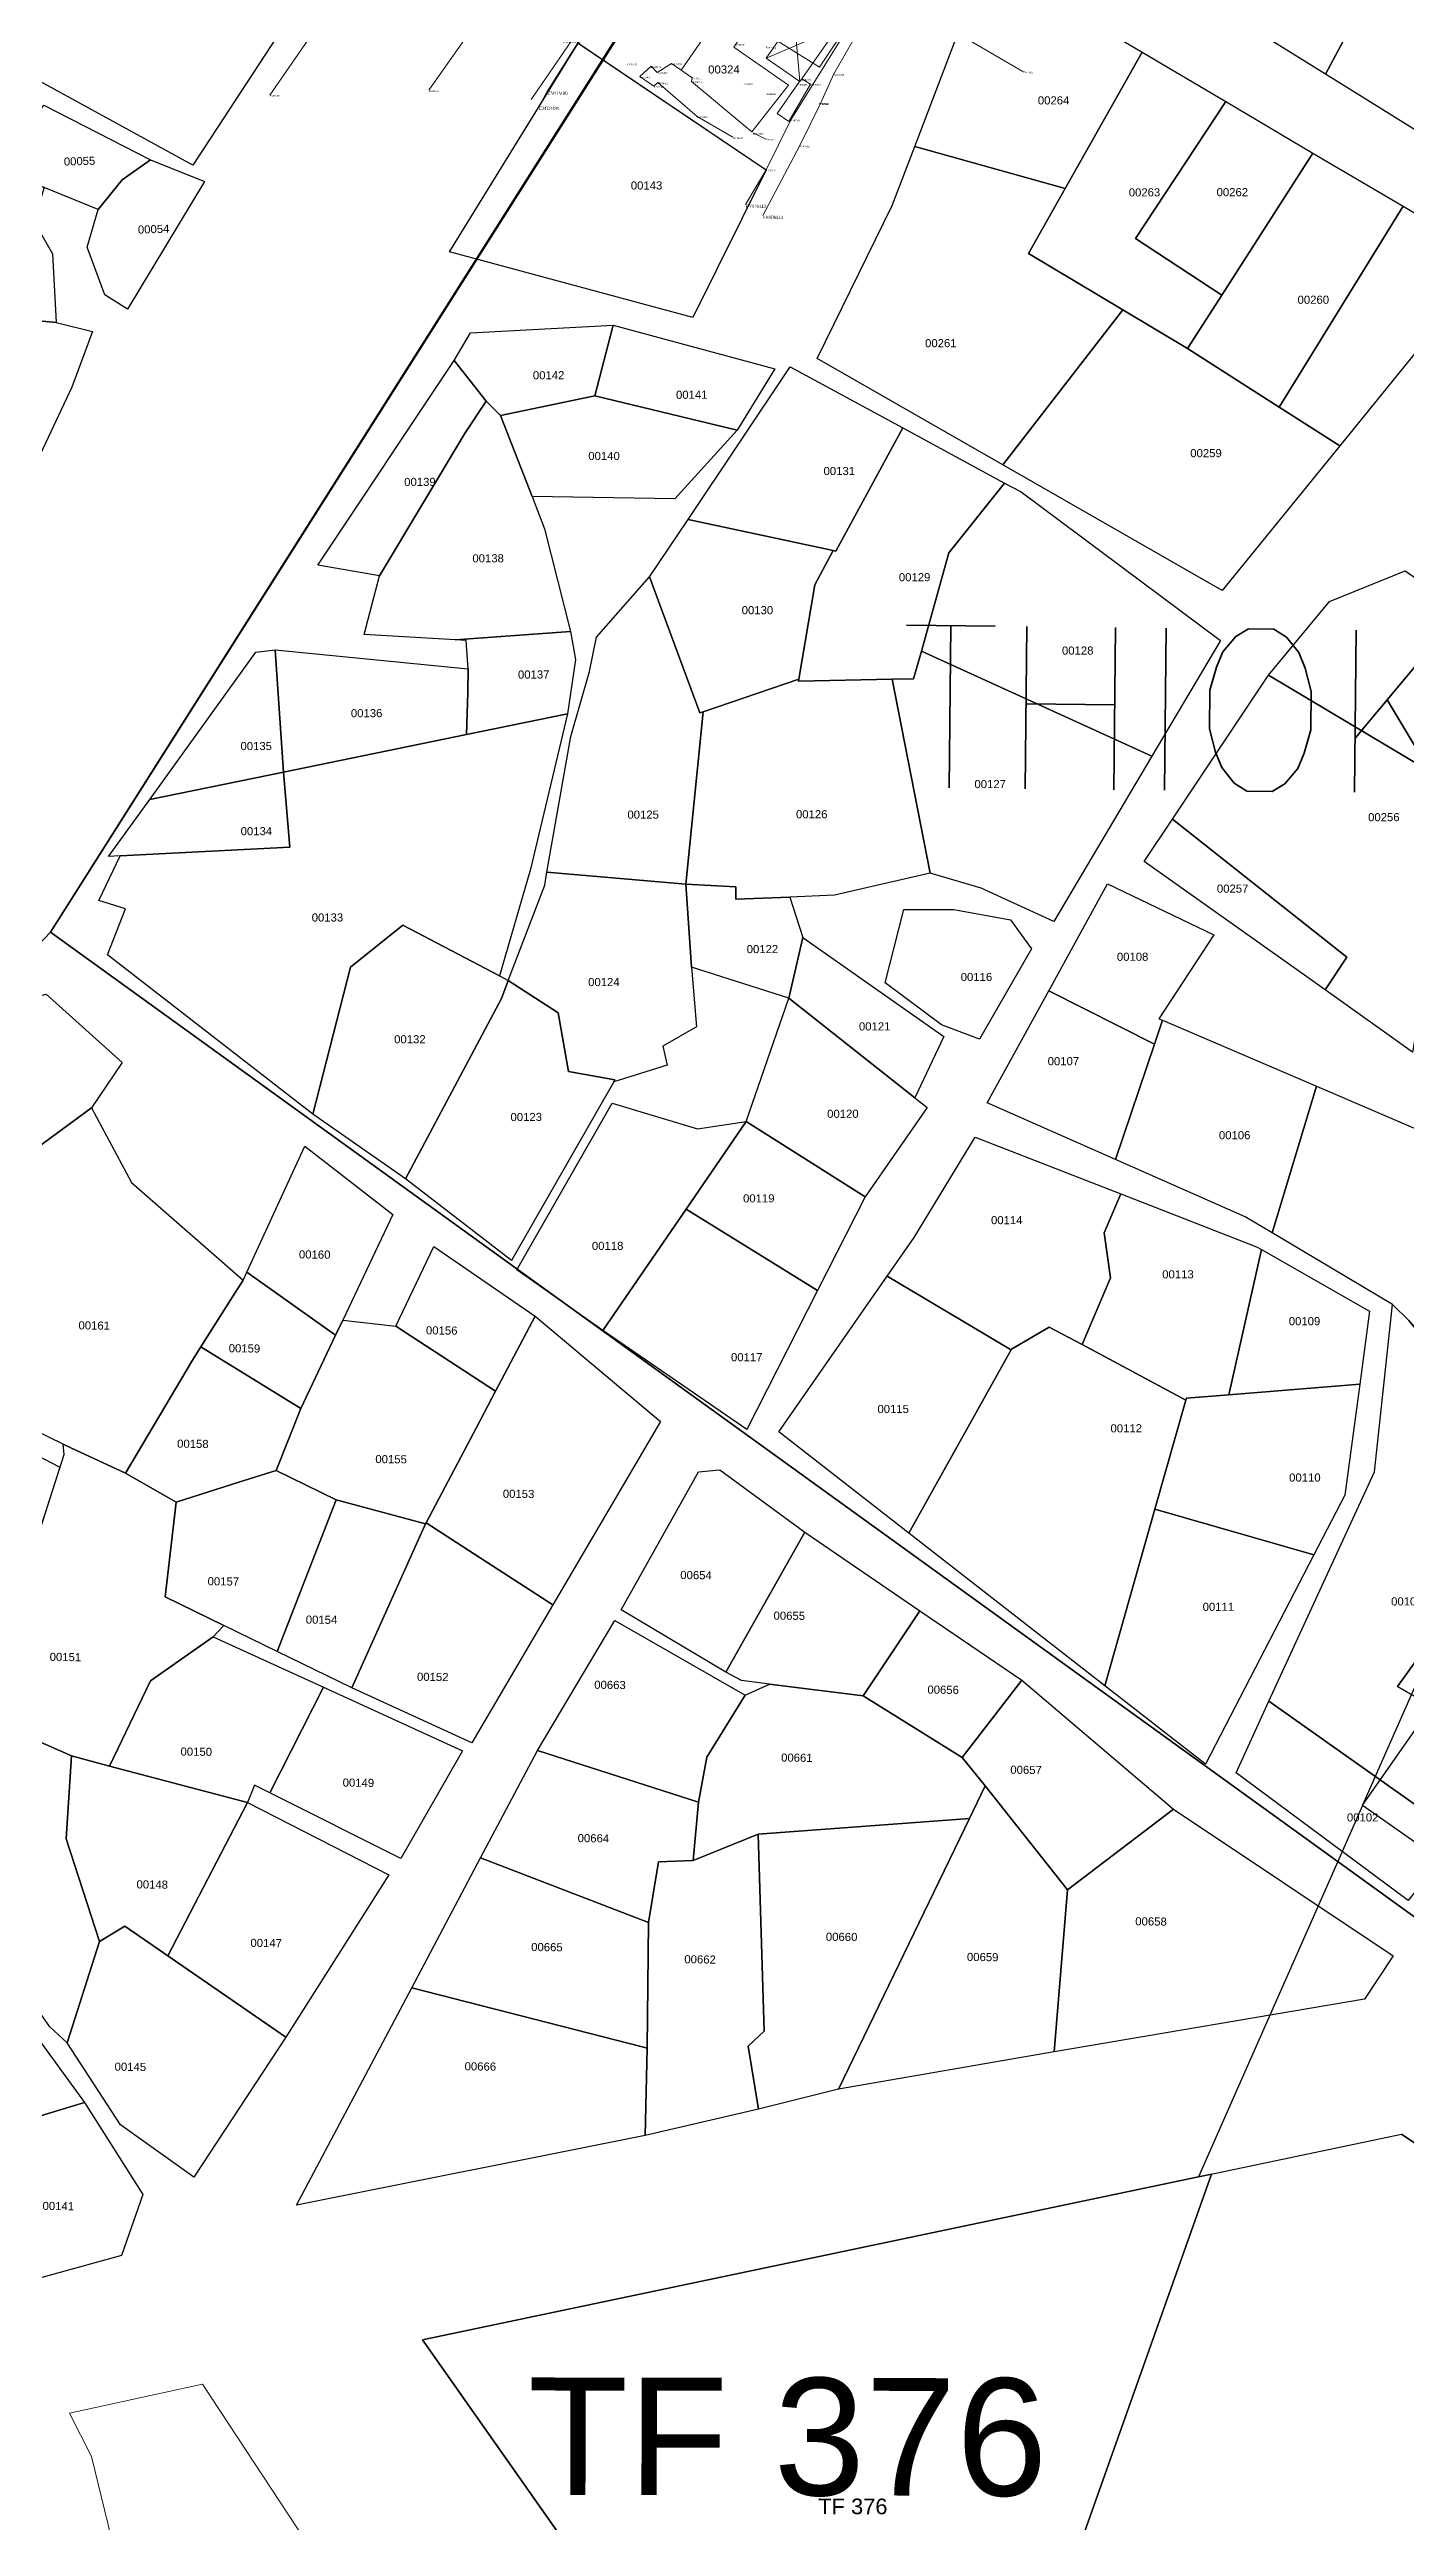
# Model space of a CAD drawing. Header units: metres. Extents: x 251686 to 255059, y 1627526 to 1631912.
# Drawn here: x 254381.8 to 254549.1, y 1628046.4 to 1628351.4 of the extents above; entities that cross this region are included whole.
import ezdxf
from ezdxf.enums import TextEntityAlignment as Align

# ---------------------------------------------------------------- set-up
doc = ezdxf.new("R2010")
doc.units = ezdxf.units.M
doc.header["$MEASUREMENT"] = 0
for name, color, linetype in [('A_revoir_niveau_0', 7, 'Continuous'), ('limites_parcelles', 7, 'Continuous'), ('limites_sections', 7, 'Continuous'), ('limites_tf', 7, 'Continuous'), ('numero_parcelle', 7, 'Continuous')]:
    doc.layers.add(name, color=color, linetype=linetype)
for name, color, linetype, lineweight in [('Limites des CA Rufisque', 5, 'Continuous', 53), ('Numero_TF', 7, 'Continuous', 0), ('Régularisation', 1, 'Continuous', 40), ('Réquisition', 240, 'Continuous', 0)]:
    doc.layers.add(name, color=color, linetype=linetype, lineweight=lineweight)
doc.styles.add('Style-Arial', font='arial.ttf')
doc.styles.add('Style-STANDARD', font='STANDARD.shx')
doc.styles.add('StyleTimes New Roman', font='times.ttf')

# ---------------------------------------------------------------- blocks, each defined once
blk = doc.blocks.new('*U124')
at = {"color": 7, "linetype": 'Continuous', "lineweight": 0}
for p, q in [((5.670322, 24.938745), (-6.025775, 32.377943)), ((6.62295, 10.74515), (1.422571, 2.933097)), ((11.047923, -0.339358), (14.723205, 6.175448)), ((11.047923, -0.339358), (14.723205, 6.175448)), ((17.040151, -3.719831), (14.723205, 6.175448)), ((17.040151, -3.719831), (14.723205, 6.175448)), ((4.35353, 5.775277), (3.133484, 2.676828)), ((4.35353, 5.775277), (3.133484, 2.676828)), ((4.35353, 5.775277), (7.396151, 4.577215)), ((8.981312, -3.215414), (4.35353, 5.775277)), ((8.981312, -3.215414), (4.35353, 5.775277)), ((4.35353, 5.775277), (7.396151, 4.577215)), ((7.09572, 3.814233), (7.396151, 4.577215)), ((7.09572, 3.814233), (7.396151, 4.577215)), ((11.124635, 2.227808), (7.09572, 3.814233)), ((11.124635, 2.227808), (7.09572, 3.814233)), ((1.422571, 2.933097), (-1.083962, -0.497985)), ((3.392011, 1.092035), (-1.083962, -0.497985)), ((3.392011, 1.092035), (-1.083962, -0.497985)), ((1.165553, -1.720498), (1.422571, 2.933097)), ((1.165553, -1.720498), (1.422571, 2.933097)), ((3.392011, 1.092035), (1.165553, -1.720498)), ((3.392011, 1.092035), (1.165553, -1.720498)), ((1.422571, 2.933097), (2.560274, 2.304105)), ((1.422571, 2.933097), (2.560274, 2.304105)), ((1.422571, 2.933097), (2.560274, 2.304105)), ((1.422571, 2.933097), (2.560274, 2.304105)), ((2.51119, -2.451793), (4.343089, 2.200534)), ((2.51119, -2.451793), (4.343089, 2.200534)), ((2.560274, 2.304105), (3.392011, 1.092035)), ((2.560274, 2.304105), (3.392011, 1.092035)), ((4.343089, 2.200534), (3.133484, 2.676828)), ((4.343089, 2.200534), (3.133484, 2.676828)), ((3.170673, -0.776955), (11.124635, 2.227808)), ((3.170673, -0.776955), (11.124635, 2.227808)), ((8.981312, -3.215414), (11.124635, 2.227808)), ((8.981312, -3.215414), (11.124635, 2.227808)), ((11.047923, -0.339358), (20.715433, 2.794975)), ((11.047923, -0.339358), (20.715433, 2.794975)), ((17.040151, -3.719831), (20.715433, 2.794975)), ((17.040151, -3.719831), (20.715433, 2.794975)), ((2.51119, -2.451793), (-1.083962, -0.497985)), ((2.51119, -2.451793), (8.021803, -4.570015)), ((3.170673, -0.776955), (8.981312, -3.215414)), ((3.170673, -0.776955), (8.981312, -3.215414)), ((11.047923, -0.339358), (17.040151, -3.719831)), ((11.047923, -0.339358), (17.040151, -3.719831)), ((8.981312, -3.215414), (8.021803, -4.570015)), ((8.981312, -3.215414), (8.021803, -4.570015)), ((8.021803, -4.570015), (9.883906, -7.939744)), ((18.150597, -6.692457), (19.440141, -4.848662)), ((18.150597, -6.692457), (19.440141, -4.848662)), ((19.440141, -4.848662), (24.987913, -8.728756)), ((20.371437, -15.347907), (19.440141, -4.848662)), ((20.371437, -15.347907), (19.440141, -4.848662)), ((19.440141, -4.848662), (24.987913, -8.728756)), ((9.883906, -7.939744), (5.707876, -13.910646)), ((9.883906, -7.939744), (12.932312, -10.071789)), ((16.224456, -12.447522), (19.560075, -7.678241)), ((16.224456, -12.447522), (19.560075, -7.678241)), ((16.224456, -12.447522), (24.987913, -8.728756)), ((16.224456, -12.447522), (24.987913, -8.728756)), ((19.560075, -7.678241), (18.150597, -6.692457)), ((19.560075, -7.678241), (18.150597, -6.692457)), ((20.598136, -15.005275), (24.987913, -8.728756)), ((20.598136, -15.005275), (24.987913, -8.728756)), ((12.932312, -10.071789), (12.227362, -11.07973)), ((18.971059, -15.79625), (12.227362, -11.07973)), ((2.011277, -13.447335), (0.635731, -14.710534)), ((0.635736, -14.710055), (2.360593, -15.884539)), ((2.777119, -14.199335), (2.011277, -13.447335)), ((4.538089, -13.088159), (2.777119, -14.199335)), ((5.707876, -13.910646), (4.538084, -13.088639)), ((7.070629, -14.868247), (5.707876, -13.910646)), ((6.982396, -15.308838), (7.070629, -14.868247)), ((20.371437, -15.347907), (16.224456, -12.447522)), ((20.371437, -15.347907), (16.224456, -12.447522)), ((20.371437, -15.347907), (20.598136, -15.005275)), ((20.598131, -15.005754), (21.684442, -15.638701)), ((2.360593, -15.884539), (2.865717, -15.447021)), ((2.865717, -15.447021), (7.70709, -19.62551)), ((14.446319, -21.533454), (6.982396, -15.308838)), ((18.971059, -15.79625), (14.446319, -21.533454)), ((17.559288, -19.262992), (20.321777, -15.313175)), ((21.684442, -15.638701), (19.009739, -20.277433)), ((7.70709, -19.62551), (12.119497, -22.208705)), ((19.009739, -20.277433), (17.559288, -19.262992)), ((16.080077, -22.393221), (14.609107, -21.668728))]:
    blk.add_line(p, q, dxfattribs=at)
at = {"color": 1, "linetype": 'Continuous', "lineweight": 0}
for p, q in [((-1.161861, 29.002941), (-6.02577, 32.378422)), ((-11.919797, 26.323904), (-14.625115, 27.859508)), ((5.670322, 24.938745), (-1.161861, 29.002941)), ((21.25088, 27.851533), (16.270772, 20.994817)), ((-43.953686, 7.902002), (-32.082199, 24.449606)), ((-43.953686, 7.902002), (-32.082199, 24.449606)), ((-11.919797, 26.323904), (-33.892102, -0.919694)), ((-11.919797, 26.323904), (-33.892102, -0.919694)), ((-0.355605, 19.01822), (-11.919797, 26.323904)), ((-6.780339, 10.062517), (-0.355605, 19.01822)), ((-6.780339, 10.062517), (-0.355605, 19.01822)), ((1.173908, 17.773884), (-0.355605, 19.01822)), ((16.338499, 20.168413), (16.434587, 18.995939)), ((16.434587, 18.995939), (22.102326, 16.646918)), ((22.102326, 16.646918), (20.929556, 14.666581)), ((20.929556, 14.666581), (28.900655, 9.446157)), ((-17.537667, -5.219321), (-6.780339, 10.062517)), ((-17.537667, -5.219321), (-6.780339, 10.062517)), ((5.752284, 9.437228), (9.604865, 9.062924)), ((28.900655, 9.446157), (38.316945, 4.179148)), ((38.316945, 4.179148), (42.058791, 10.989216)), ((-49.062155, 1.096878), (-43.953686, 7.902002)), ((42.791746, 8.677389), (39.959676, 2.926423)), ((-33.892102, -0.919694), (-45.008214, -16.997694)), ((-3.264326, -4.585926), (-1.083962, -0.497985)), ((19.243891, -20.038226), (30.138962, -2.521242)), ((-25.405723, -16.406584), (-17.537667, -5.219321)), ((-3.264326, -4.585926), (-7.021889, -10.569334)), ((30.903902, -3.65851), (27.892936, -8.684658)), ((30.903902, -3.65851), (27.892936, -8.684658)), ((33.673715, -5.804126), (30.903902, -3.65851)), ((38.88015, -9.654931), (33.673715, -5.804126)), ((27.892936, -8.684658), (27.04489, -10.036324)), ((27.892936, -8.684658), (27.04489, -10.036324)), ((39.117371, -9.006888), (38.88015, -9.654931)), ((47.869549, -14.090609), (39.117371, -9.006888)), ((-10.779451, -16.552741), (-7.021889, -10.569334)), ((16.197333, -26.205763), (-7.021889, -10.569334)), ((27.04489, -10.036324), (24.557464, -14.385633)), ((27.04489, -10.036324), (24.557464, -14.385633)), ((24.557464, -14.385633), (22.926279, -18.031099)), ((24.557464, -14.385633), (22.926279, -18.031099)), ((-11.807055, -18.43255), (-10.779451, -16.552741)), ((22.926279, -18.031099), (20.359237, -23.219119)), ((16.197333, -26.205763), (19.243891, -20.038226)), ((20.359237, -23.219119), (15.79549, -31.852653)), ((13.675977, -30.491013), (16.197333, -26.205763))]:
    blk.add_line(p, q, dxfattribs=at)
at = {"color": 2, "linetype": 'Continuous', "lineweight": 0}
for p, q in [((6.62295, 10.74515), (-12.782869, -17.564793)), ((6.62295, 10.74515), (-12.782869, -17.564793)), ((6.62295, 10.74515), (29.241033, -2.014682)), ((6.62295, 10.74515), (30.138962, -2.521242)), ((6.62295, 10.74515), (29.241033, -2.014682)), ((6.62295, 10.74515), (30.138962, -2.521242)), ((22.775309, -13.548673), (-0.195717, 0.79782)), ((22.775309, -13.548673), (-0.195717, 0.79782)), ((30.138962, -2.521242), (22.775309, -13.548673)), ((30.138962, -2.521242), (22.775309, -13.548673))]:
    blk.add_line(p, q, dxfattribs=at)
at = {"color": 7, "linetype": 'Continuous', "lineweight": 0, "style": 'StyleTimes New Roman'}
for s, height, p in [('EMDM80', 0.2, (-6.025775, 32.377943)), ('EMDM78', 0.2, (-14.62512, 27.859029)), ('EMDM81', 0.2, (-1.161866, 29.002462)), ('EMDM83', 0.2, (5.699745, 28.567657)), ('EMDM37', 0.2, (21.250875, 27.851053)), ('EMDM73', 0.4, (-32.082199, 24.449606)), ('EMDM79', 0.2, (-11.919803, 26.323425)), ('EMDM82', 0.2, (5.670317, 24.938266)), ('EMDM36', 0.2, (18.415408, 23.947124)), ('EMDM84', 0.2, (-0.35561, 19.017741)), ('EMDM35', 0.2, (16.338494, 20.167934)), ('EMDM34', 0.2, (16.434582, 18.99546)), ('EMDM85', 0.2, (1.173903, 17.773405)), ('EMDM33', 0.2, (19.895604, 17.561023)), ('EMDM32', 0.2, (21.665038, 15.908044)), ('EMDM31', 0.2, (20.929551, 14.666101)), ('EMDM86', 0.2, (-6.780344, 10.062038)), ('EMDM86', 0.2, (-6.780344, 10.062038)), ('EMDM30', 0.2, (28.90065, 9.445677)), ('EMDM28', 0.2, (42.058786, 10.988737)), ('EMDM74', 0.4, (-43.953686, 7.902002)), ('EMDM5', 0.4, (9.604865, 9.062924)), ('EMDM27', 0.2, (42.791741, 8.67691)), ('EMDM3', 0.2, (1.672175, 3.412978)), ('EMDM29', 0.2, (38.31694, 4.178669)), ('EMDM66', 0.2, (0.476178, 2.857911)), ('EMDM65', 0.2, (3.459932, 1.543295)), ('EMDM64', 0.2, (3.671493, 1.566974)), ('EMDM39', 0.2, (11.335843, 1.702868)), ('EMDM6', 0.2, (20.715428, 2.794496)), ('EMDM26', 0.2, (39.959671, 2.925943)), ('EMDM77', 0.2, (-33.892149, -0.924166)), ('EMDM67', 0.2, (-1.439455, -0.162232)), ('EMDM1', 0.2, (-1.083962, -0.497985)), ('EMDM71', 0.2, (-1.028006, -1.816145)), ('EMDM68', 0.2, (-1.002201, -0.207027)), ('EMDM69', 0.2, (0.186533, -0.771646)), ('EMDM40', 0.2, (11.103574, -0.644222)), ('EMDM87', 0.2, (-17.537672, -5.2198)), ('EMDM72', 0.2, (-3.264331, -4.586406)), ('EMDM70', 0.2, (-1.078679, -3.698117)), ('EMDM42', 0.2, (7.608655, -4.692431)), ('EMDM41', 0.2, (9.113195, -3.535173)), ('EMDM21', 0.2, (30.903897, -3.65899)), ('EMDM22', 0.2, (33.67371, -5.804605)), ('EMDM43', 0.2, (9.782956, -7.416823)), ('EMDM53', 0.2, (13.91746, -7.50476)), ('EMDM7', 0.2, (24.987866, -8.733228)), ('EMDM20', 0.2, (27.892931, -8.685137)), ('EMDM24', 0.2, (39.117366, -9.007367)), ('EMDM2', 0.4, (-8.878126, -10.182363)), ('EMDM44', 0.2, (12.158981, -10.09233)), ('EMDM45', 0.2, (12.543384, -10.712803)), ('EMDM52', 0.2, (15.010592, -10.049084)), ('EMDM51', 0.2, (16.168751, -11.049106)), ('EMDM19', 0.2, (27.044885, -10.036803)), ('EMDM23', 0.2, (38.880145, -9.655411)), ('EMDM59', 0.2, (-0.943888, -13.133353)), ('EMDM60', 0.2, (0.635731, -14.710534)), ('EMDM58', 0.2, (2.011272, -13.447814)), ('EMDM57', 0.2, (2.777072, -14.203807)), ('EMDM56', 0.2, (4.538084, -13.088639)), ('EMDM55', 0.2, (7.070629, -14.868247)), ('EMDM9', 0.2, (20.598131, -15.005754)), ('EMDM18', 0.2, (24.557459, -14.386113)), ('EMDM25', 0.2, (47.869544, -14.091088)), ('EMDM76', 0.2, (-45.008219, -16.998173)), ('EMDM88', 0.2, (-25.405728, -16.407064)), ('EMDM90', 0.4, (-10.779451, -16.552741)), ('EMDM61', 0.2, (2.360588, -15.885018)), ('EMDM62', 0.2, (2.865712, -15.447501)), ('EMDM54', 0.2, (6.982396, -15.308838)), ('EMDM50', 0.2, (13.259477, -15.533991)), ('EMDM46', 0.2, (16.184863, -16.778691)), ('EMDM8', 0.2, (20.17377, -15.647132)), ('EMDM10', 0.2, (21.684442, -15.638701)), ('EMDM16', 0.2, (22.707213, -17.988575)), ('EMDM17', 0.2, (22.926274, -18.031578)), ('EMDM89', 0.4, (-11.807055, -18.43255)), ('EMDM63', 0.2, (7.707085, -19.625989)), ('EMDM11', 0.2, (19.243886, -20.038706)), ('EMDM47', 0.2, (12.119492, -22.209184)), ('EMDM49', 0.2, (14.609101, -21.669208)), ('EMDM48', 0.2, (16.080072, -22.3937)), ('EMDM15', 0.2, (20.359232, -23.219598)), ('EMDM12', 0.2, (16.197328, -26.206242)), ('EMDM13', 0.4, (13.675977, -30.491013)), ('EMDM14', 0.4, (15.79549, -31.852653))]:
    blk.add_text(s, height=height, rotation=359.3981, dxfattribs=at).set_placement(p, align=Align.TOP_LEFT)
at = {"color": 7, "linetype": 'Continuous', "lineweight": 30, "style": 'StyleTimes New Roman'}
blk.add_text('EMDM75', height=0.2, rotation=359.3981, dxfattribs=at).set_placement((-49.062202, 1.092405), align=Align.TOP_LEFT)
at = {"color": 7, "linetype": 'Continuous', "lineweight": 0, "char_height": 0.4, "attachment_point": 1, "rotation": 359.39809687, "line_spacing_factor": 0.72, "style": 'StyleTimes New Roman'}
for s, insert in [('EMDM4', (5.752284, 9.437228)), ('EMDM38', (12.749927, 1.817698))]:
    blk.add_mtext(s, dxfattribs=dict(at, insert=insert))
at = {"color": 7, "linetype": 'Continuous', "lineweight": 30, "insert": (6.62295, 10.74515), "char_height": 0.2, "attachment_point": 1, "rotation": 359.39809687, "line_spacing_factor": 0.72, "style": 'StyleTimes New Roman'}
blk.add_mtext('\\fArial|b0|i0|c00|p39;254460.556,1628373.481', dxfattribs=at)

msp = doc.modelspace()

# ---------------------------------------------------------------- linework, layer by layer
at = {"layer": 'Limites des CA Rufisque', "color": 1, "linetype": 'Continuous', "lineweight": 70, "extrusion": (4.73613e-08, -2.66677e-08, 1), "elevation": -0.031309, "flags": 128}
msp.add_lwpolyline([(254254.3961, 1628625.9535), (254251.157067, 1628819.123021), (254244.95067, 1628605.357237), (254530.959501, 1628477.754889), (254381.885013, 1628242.498279), (254651.876115, 1628047.603031), (254702.8976, 1628149.646), (254714.8038, 1628163.1398), (254729.8851, 1628173.8554), (254741.937757, 1628179.527217), (254745.582431, 1628185.089638), (254773.63346, 1628185.313333), (254773.9383, 1628185.3648), (255059.3394, 1628190.3528), (254884.8597, 1628290.4389), (254820.169, 1628325.7609), (254650.3061, 1628426.1705), (254597.1248, 1628455.9362), (254528.9207, 1628489.0054), (254260.5899, 1628602.7607), (254249.1013, 1628608.8357), (254254.3961, 1628625.9535)], close=True, dxfattribs=at)
at = {"layer": 'limites_parcelles', "flags": 128}
for points in [[(254572.728767, 1628403.902742), (254559.410495, 1628376.177332), (254555.274488, 1628378.478176), (254553.312591, 1628374.823033), (254539.14141, 1628348.295857), (254509.023146, 1628367.009518), (254529.8677, 1628405.564122), (254543.078922, 1628397.333217), (254547.310226, 1628418.746595), (254572.728767, 1628403.902742)], [(254401.598136, 1628370.023611), (254394.56723, 1628364.77564), (254409.797488, 1628352.900158), (254399.440759, 1628337.076416), (254368.193787, 1628354.20101), (254372.898452, 1628364.829206), (254377.571582, 1628370.304736), (254391.262869, 1628386.341107), (254401.598136, 1628370.023611)], [(254581.324995, 1628358.494915), (254569.841075, 1628337.684904), (254570.747339, 1628335.036549), (254568.303956, 1628331.990396), (254564.241607, 1628332.711144), (254539.14141, 1628348.295857), (254553.312591, 1628374.823033), (254581.324995, 1628358.494915)], [(254516.501271, 1628351.034077), (254526.82706, 1628344.946876), (254515.684149, 1628328.058315), (254526.322112, 1628321.051679), (254522.106585, 1628314.470841), (254514.144229, 1628319.243274), (254502.506172, 1628326.217596), (254507.028449, 1628334.229383), (254516.501271, 1628351.034077)], [(254387.765182, 1628331.605518), (254381.109451, 1628334.321706), (254375.375766, 1628336.656128), (254381.077192, 1628344.474055), (254394.198459, 1628337.745402), (254390.703532, 1628335.267096), (254387.765182, 1628331.605518)], [(254400.892934, 1628335.070419), (254391.364156, 1628319.322167), (254388.588336, 1628321.10738), (254386.386942, 1628326.981607), (254387.765182, 1628331.605518), (254390.703532, 1628335.267096), (254394.198459, 1628337.745402), (254400.892934, 1628335.070419)], [(254499.325818, 1628300.135856), (254476.431729, 1628313.235239), (254485.689715, 1628332.119789), (254488.473392, 1628339.39744), (254507.028449, 1628334.229383), (254502.506172, 1628326.217596), (254514.144229, 1628319.243274), (254499.325818, 1628300.135856)], [(254537.57354, 1628338.590601), (254548.700567, 1628332.025168), (254533.405118, 1628307.265696), (254522.697513, 1628314.112144), (254522.106585, 1628314.470841), (254526.322112, 1628321.051679), (254537.57354, 1628338.590601)], [(254381.109451, 1628334.321706), (254379.826693, 1628330.170887), (254382.150478, 1628326.171042), (254382.581419, 1628317.691506), (254372.257487, 1628318.684307), (254372.343598, 1628322.388174), (254373.442949, 1628332.825421), (254375.375766, 1628336.656128), (254381.109451, 1628334.321706)], [(254382.581419, 1628317.691506), (254387.067724, 1628316.559115), (254384.52758, 1628309.708735), (254380.283405, 1628300.695234), (254378.554161, 1628299.351607), (254371.059409, 1628301.701869), (254369.008381, 1628306.590396), (254367.428288, 1628309.502757), (254368.438598, 1628313.405114), (254370.637554, 1628315.413407), (254372.257487, 1628318.684307), (254382.581419, 1628317.691506)], [(254526.386105, 1628284.655685), (254499.325818, 1628300.135856), (254514.144229, 1628319.243274), (254522.106585, 1628314.470841), (254522.697513, 1628314.112144), (254533.405118, 1628307.265696), (254540.877416, 1628302.482131), (254526.386105, 1628284.655685)], [(254431.684669, 1628313.021951), (254433.697152, 1628316.42717), (254451.277994, 1628317.347892), (254449.027681, 1628308.651232), (254437.371315, 1628306.223926), (254435.606942, 1628307.990153), (254431.684669, 1628313.021951)], [(254422.474438, 1628286.446214), (254414.860078, 1628287.778869), (254431.684669, 1628313.021951), (254435.606942, 1628307.990153), (254433.005494, 1628304.093492), (254422.474438, 1628286.446214)], [(254486.99321, 1628304.698169), (254478.726892, 1628289.496529), (254478.386675, 1628289.565756), (254460.504821, 1628293.395141), (254473.103469, 1628312.237391), (254486.99321, 1628304.698169)], [(254431.774167, 1628278.576345), (254420.550786, 1628279.220556), (254422.474438, 1628286.446214), (254433.005494, 1628304.093492), (254435.606942, 1628307.990153), (254437.371315, 1628306.223926), (254441.275055, 1628296.221245), (254442.82447, 1628292.254151), (254445.994229, 1628279.589328), (254431.774167, 1628278.576345)], [(254466.550446, 1628304.400948), (254458.888672, 1628295.941841), (254441.275055, 1628296.221245), (254437.371315, 1628306.223926), (254449.027681, 1628308.651232), (254466.550446, 1628304.400948)], [(254499.551025, 1628297.895998), (254492.689774, 1628289.26871), (254489.287097, 1628277.178818), (254488.324856, 1628273.746018), (254485.694518, 1628273.699941), (254474.11311, 1628273.463178), (254474.152516, 1628273.723312), (254476.146002, 1628285.359876), (254478.386675, 1628289.565756), (254478.726892, 1628289.496529), (254486.99321, 1628304.698169), (254499.551025, 1628297.895998)], [(254517.691833, 1628264.202171), (254489.287097, 1628277.178818), (254492.689774, 1628289.26871), (254499.551025, 1628297.895998), (254501.583919, 1628296.790502), (254526.190289, 1628278.494193), (254517.691833, 1628264.202171)], [(254455.770364, 1628286.313021), (254460.504821, 1628293.395141), (254478.386675, 1628289.565756), (254476.146002, 1628285.359876), (254474.152516, 1628273.723312), (254462.389825, 1628269.695491), (254461.97008, 1628269.554498), (254455.770364, 1628286.313021)], [(254462.389825, 1628269.695491), (254460.238562, 1628248.416936), (254443.102253, 1628249.897644), (254446.064127, 1628266.637304), (254448.375996, 1628274.663993), (254449.206439, 1628278.866618), (254455.770364, 1628286.313021), (254461.97008, 1628269.554498), (254462.389825, 1628269.695491)], [(254570.645194, 1628275.28623), (254566.123079, 1628267.204431), (254564.384858, 1628257.638806), (254556.558963, 1628259.621083), (254532.081222, 1628274.187059), (254539.621522, 1628283.275992), (254548.93432, 1628287.078123), (254563.079318, 1628277.279108), (254570.645194, 1628275.28623)], [(254445.647597, 1628269.436815), (254433.191377, 1628266.887643), (254433.339447, 1628272.068859), (254433.412766, 1628274.969517), (254433.1546, 1628278.489516), (254431.774167, 1628278.576345), (254445.994229, 1628279.589328), (254446.64232, 1628276.13024), (254445.647597, 1628269.436815)], [(254433.412766, 1628274.969517), (254433.339447, 1628272.068859), (254433.191377, 1628266.887643), (254410.598255, 1628262.254728), (254409.593357, 1628277.304949), (254433.412766, 1628274.969517)], [(254517.691833, 1628264.202171), (254505.606823, 1628243.820846), (254496.655852, 1628247.920884), (254490.350506, 1628249.776648), (254485.694518, 1628273.699941), (254488.324856, 1628273.746018), (254489.287097, 1628277.178818), (254517.691833, 1628264.202171)], [(254485.694518, 1628273.699941), (254490.350506, 1628249.776648), (254478.564788, 1628247.058994), (254473.064397, 1628246.826263), (254466.413887, 1628246.560872), (254466.410309, 1628248.111125), (254460.238562, 1628248.416936), (254462.389825, 1628269.695491), (254474.152516, 1628273.723312), (254474.11311, 1628273.463178), (254485.694518, 1628273.699941)], [(254549.841417, 1628227.7302), (254539.061931, 1628235.386619), (254541.743068, 1628239.423487), (254520.250184, 1628256.436764), (254532.081222, 1628274.187059), (254556.558963, 1628259.621083), (254551.824716, 1628239.446754), (254549.841417, 1628227.7302)], [(254437.26077, 1628237.112008), (254425.324349, 1628243.355518), (254418.865202, 1628238.179741), (254414.256221, 1628220.066049), (254388.896612, 1628239.710848), (254391.123844, 1628245.406948), (254387.850932, 1628246.429569), (254390.458734, 1628251.90651), (254411.409781, 1628252.985036), (254410.598255, 1628262.254728), (254433.191377, 1628266.887643), (254445.647597, 1628269.436815), (254441.06102, 1628250.282999), (254437.26077, 1628237.112008)], [(254390.458734, 1628251.90651), (254389.038687, 1628251.82322), (254394.133295, 1628258.866164), (254410.598255, 1628262.254728), (254411.409781, 1628252.985036), (254390.458734, 1628251.90651)], [(254460.238562, 1628248.416936), (254460.952311, 1628238.176855), (254461.539347, 1628230.836971), (254457.414188, 1628228.437047), (254457.929627, 1628226.117845), (254451.353237, 1628224.072325), (254451.462747, 1628224.292615), (254445.779441, 1628225.309673), (254444.472519, 1628232.547878), (254438.342239, 1628236.554409), (254442.835856, 1628248.316763), (254443.102253, 1628249.897644), (254460.238562, 1628248.416936)], [(254505.006434, 1628235.278019), (254512.227243, 1628248.456905), (254525.343926, 1628242.186113), (254518.566682, 1628231.828727), (254519.007192, 1628231.639711), (254518.023793, 1628228.706947), (254505.006434, 1628235.278019)], [(254473.064397, 1628246.826263), (254474.656127, 1628241.859097), (254472.923106, 1628234.373835), (254460.952311, 1628238.176855), (254460.238562, 1628248.416936), (254466.410309, 1628248.111125), (254466.413887, 1628246.560872), (254473.064397, 1628246.826263)], [(254437.26077, 1628237.112008), (254438.342239, 1628236.554409), (254437.4872, 1628234.342063), (254425.646568, 1628212.080984), (254414.256221, 1628220.066049), (254418.865202, 1628238.179741), (254425.324349, 1628243.355518), (254437.26077, 1628237.112008)], [(254502.874177, 1628240.433969), (254496.438766, 1628229.307242), (254491.783851, 1628231.096803), (254484.800755, 1628236.261561), (254487.110269, 1628245.308417), (254493.301281, 1628245.322705), (254500.2854, 1628244.048605), (254502.874177, 1628240.433969)], [(254451.353237, 1628224.072325), (254438.721945, 1628202.039461), (254425.646568, 1628212.080984), (254437.4872, 1628234.342063), (254438.342239, 1628236.554409), (254444.472519, 1628232.547878), (254445.779441, 1628225.309673), (254451.462747, 1628224.292615), (254451.353237, 1628224.072325)], [(254488.494107, 1628222.07769), (254489.997122, 1628220.880956), (254482.35119, 1628209.891459), (254467.657302, 1628219.169119), (254472.923106, 1628234.373835), (254488.494107, 1628222.07769)], [(254538.019178, 1628223.502208), (254532.549987, 1628205.416536), (254529.204824, 1628207.409153), (254513.235852, 1628214.463496), (254518.023793, 1628228.706947), (254519.007192, 1628231.639711), (254538.019178, 1628223.502208)], [(254467.657302, 1628219.169119), (254460.260972, 1628208.37023), (254450.013846, 1628193.374054), (254439.404803, 1628200.850836), (254451.139318, 1628221.421384), (254461.658376, 1628218.265124), (254467.657302, 1628219.169119)], [(254566.092083, 1628211.294925), (254554.650016, 1628189.684876), (254554.201951, 1628188.813695), (254549.39778, 1628194.603587), (254547.382812, 1628196.609276), (254532.549987, 1628205.416536), (254538.019178, 1628223.502208), (254565.370857, 1628211.773341), (254566.092083, 1628211.294925)], [(254485.074252, 1628200.096089), (254488.393809, 1628204.864554), (254495.926538, 1628217.234022), (254513.865717, 1628210.234235), (254511.836463, 1628205.428742), (254512.599396, 1628199.879566), (254509.097795, 1628191.650097), (254505.052125, 1628193.811127), (254500.387594, 1628191.099906), (254500.267736, 1628191.029618), (254485.074252, 1628200.096089)], [(254531.2145, 1628203.363107), (254527.205155, 1628185.450833), (254521.965245, 1628185.028671), (254521.895741, 1628184.808474), (254509.097795, 1628191.650097), (254512.599396, 1628199.879566), (254511.836463, 1628205.428742), (254513.865717, 1628210.234235), (254530.613617, 1628203.701778), (254531.2145, 1628203.363107)], [(254471.686328, 1628180.881954), (254485.074252, 1628200.096089), (254500.267736, 1628191.029618), (254500.387594, 1628191.099906), (254487.737869, 1628168.386884), (254471.686328, 1628180.881954)], [(254554.650016, 1628189.684876), (254559.009607, 1628181.513556), (254566.445662, 1628175.099633), (254557.024263, 1628162.015685), (254547.991658, 1628149.482728), (254561.772304, 1628141.543186), (254562.383211, 1628141.194537), (254560.118657, 1628138.668885), (254555.565291, 1628131.127106), (254532.153177, 1628147.665874), (254545.160129, 1628175.940659), (254547.382812, 1628196.609276), (254549.39778, 1628194.603587), (254554.201951, 1628188.813695), (254554.650016, 1628189.684876)], [(254509.097795, 1628191.650097), (254521.895741, 1628184.808474), (254518.076111, 1628171.367392), (254511.89532, 1628149.589455), (254487.737869, 1628168.386884), (254500.387594, 1628191.099906), (254505.052125, 1628193.811127), (254509.097795, 1628191.650097)], [(254537.702427, 1628165.731728), (254518.076111, 1628171.367392), (254521.895741, 1628184.808474), (254521.965245, 1628185.028671), (254527.205155, 1628185.450833), (254543.354817, 1628186.778322), (254541.526067, 1628173.101794), (254537.702427, 1628165.731728)], [(254528.102848, 1628138.84504), (254532.153177, 1628147.665874), (254555.565291, 1628131.127106), (254555.395909, 1628130.846668), (254549.302799, 1628123.081298), (254528.102848, 1628138.84504)]]:
    msp.add_lwpolyline(points, close=True, dxfattribs=at)
at = {"layer": 'limites_parcelles', "ltscale": 38, "flags": 128}
for points in [[(254367.652115, 1628224.042145), (254375.612332, 1628233.38079), (254381.367541, 1628234.847313), (254390.734353, 1628226.443053), (254386.940819, 1628220.851631), (254378.21361, 1628214.419606), (254367.652115, 1628224.042145)], [(254399.384848, 1628189.740358), (254391.1365, 1628175.77891), (254384.395325, 1628178.918152), (254383.440602, 1628179.383146), (254363.024946, 1628189.312771), (254358.358603, 1628192.255283), (254366.410787, 1628204.460413), (254366.507564, 1628204.605021), (254372.279755, 1628210.192924), (254378.21361, 1628214.419606), (254386.940819, 1628220.851631), (254391.856607, 1628211.634866), (254405.647242, 1628199.603232), (254404.630934, 1628198.002805), (254400.410876, 1628191.379376), (254399.384848, 1628189.740358)], [(254406.09295, 1628200.567641), (254413.243804, 1628216.123624), (254424.087352, 1628207.707085), (254417.925499, 1628194.678172), (254417.034186, 1628192.807266), (254406.09295, 1628200.567641)], [(254417.034186, 1628192.807266), (254412.75189, 1628183.751639), (254400.410876, 1628191.379376), (254404.630934, 1628198.002805), (254405.647242, 1628199.603232), (254406.09295, 1628200.567641), (254417.034186, 1628192.807266)], [(254383.05493, 1628176.534472), (254377.614067, 1628159.520009), (254354.432621, 1628166.462428), (254358.065281, 1628173.859063), (254343.480385, 1628184.318831), (254344.765438, 1628185.069403), (254337.963256, 1628191.895823), (254344.788251, 1628197.89689), (254361.953162, 1628187.50975), (254383.05493, 1628176.534472)], [(254424.468188, 1628193.904026), (254436.760255, 1628185.890296), (254434.406892, 1628181.435251), (254428.199011, 1628169.661181), (254428.131241, 1628169.545477), (254417.104275, 1628172.518605), (254409.726927, 1628176.141579), (254412.75189, 1628183.751639), (254417.034186, 1628192.807266), (254417.925499, 1628194.678172), (254424.468188, 1628193.904026)], [(254441.670342, 1628195.176454), (254457.109717, 1628182.157383), (254443.826956, 1628159.556683), (254435.680368, 1628164.821867), (254428.199011, 1628169.661181), (254434.406892, 1628181.435251), (254436.760255, 1628185.890296), (254441.670342, 1628195.176454)], [(254412.75189, 1628183.751639), (254409.726927, 1628176.141579), (254405.110669, 1628174.682683), (254397.375034, 1628172.225525), (254391.1365, 1628175.77891), (254399.384848, 1628189.740358), (254400.410876, 1628191.379376), (254412.75189, 1628183.751639)], [(254391.1365, 1628175.77891), (254397.375034, 1628172.225525), (254396.041594, 1628160.548958), (254403.245378, 1628157.022812), (254401.95914, 1628155.606254), (254394.218253, 1628150.195588), (254389.161207, 1628139.683885), (254384.491843, 1628140.927648), (254373.149967, 1628145.928259), (254377.614067, 1628159.520009), (254383.57343, 1628178.08954), (254383.440602, 1628179.383146), (254384.395325, 1628178.918152), (254391.1365, 1628175.77891)], [(254417.104275, 1628172.518605), (254409.851254, 1628153.787291), (254403.245378, 1628157.022812), (254396.041594, 1628160.548958), (254397.375034, 1628172.225525), (254405.110669, 1628174.682683), (254409.726927, 1628176.141579), (254417.104275, 1628172.518605)], [(254452.252058, 1628158.933622), (254461.799264, 1628175.981405), (254464.424999, 1628176.198731), (254474.912728, 1628168.516379), (254465.152801, 1628151.25663), (254452.252058, 1628158.933622)], [(254443.826956, 1628159.556683), (254433.845497, 1628142.557932), (254419.051351, 1628149.331001), (254428.131241, 1628169.545477), (254428.199011, 1628169.661181), (254435.680368, 1628164.821867), (254443.826956, 1628159.556683)], [(254474.912728, 1628168.516379), (254489.112884, 1628158.810153), (254482.096519, 1628148.321239), (254470.535999, 1628149.779949), (254467.119952, 1628150.210713), (254465.152801, 1628151.25663), (254474.912728, 1628168.516379)], [(254441.941812, 1628141.587983), (254451.487216, 1628157.622308), (254467.551081, 1628148.40502), (254462.836952, 1628140.759356), (254461.784684, 1628135.22097), (254441.941812, 1628141.587983)], [(254415.547801, 1628149.404797), (254408.932321, 1628136.386342), (254407.02291, 1628137.335635), (254406.198698, 1628135.204005), (254389.161207, 1628139.683885), (254394.218253, 1628150.195588), (254401.95914, 1628155.606254), (254415.547801, 1628149.404797)], [(254482.096519, 1628148.321239), (254494.331464, 1628140.751603), (254497.162882, 1628137.223582), (254495.206023, 1628133.202172), (254469.161483, 1628131.289133), (254461.154151, 1628128.021688), (254461.784684, 1628135.22097), (254462.836952, 1628140.759356), (254467.551081, 1628148.40502), (254470.535999, 1628149.779949), (254482.096519, 1628148.321239)], [(254520.361241, 1628134.363935), (254507.323015, 1628124.435896), (254497.162882, 1628137.223582), (254494.331464, 1628140.751603), (254501.683898, 1628150.255414), (254520.361241, 1628134.363935)], [(254384.491843, 1628140.927648), (254383.817347, 1628130.717015), (254387.90657, 1628118.046299), (254383.936679, 1628105.553999), (254381.79744, 1628107.526815), (254376.059482, 1628115.760537), (254367.341919, 1628136.46031), (254369.675725, 1628135.346177), (254373.149967, 1628145.928259), (254384.491843, 1628140.927648)], [(254389.161207, 1628139.683885), (254406.198698, 1628135.204005), (254396.339281, 1628116.274634), (254391.037178, 1628119.932526), (254387.90657, 1628118.046299), (254383.817347, 1628130.717015), (254384.491843, 1628140.927648), (254389.161207, 1628139.683885)], [(254461.784684, 1628135.22097), (254461.154151, 1628128.021688), (254456.868395, 1628127.874878), (254455.629238, 1628120.367814), (254434.930241, 1628128.36754), (254441.941812, 1628141.587983), (254461.784684, 1628135.22097)], [(254507.323015, 1628124.435896), (254505.646575, 1628104.420598), (254479.056735, 1628099.815616), (254495.206023, 1628133.202172), (254497.162882, 1628137.223582), (254507.323015, 1628124.435896)], [(254469.207334, 1628097.371869), (254467.908482, 1628105.144052), (254469.8808, 1628107.003383), (254469.161483, 1628131.289133), (254495.206023, 1628133.202172), (254479.056735, 1628099.815616), (254469.207334, 1628097.371869)], [(254547.451217, 1628116.266488), (254543.93802, 1628110.915867), (254505.646575, 1628104.420598), (254507.323015, 1628124.435896), (254520.361241, 1628134.363935), (254547.451217, 1628116.266488)], [(254469.207334, 1628097.371869), (254455.235058, 1628094.105382), (254455.447289, 1628104.895957), (254455.629238, 1628120.367814), (254456.868395, 1628127.874878), (254461.154151, 1628128.021688), (254469.161483, 1628131.289133), (254469.8808, 1628107.003383), (254467.908482, 1628105.144052), (254469.207334, 1628097.371869)], [(254426.436938, 1628112.350648), (254434.930241, 1628128.36754), (254455.629238, 1628120.367814), (254455.447289, 1628104.895957), (254455.022791, 1628105.002885), (254426.436938, 1628112.350648)], [(254396.339281, 1628116.274634), (254410.915281, 1628106.239571), (254399.543489, 1628088.992341), (254390.501342, 1628095.427012), (254383.936679, 1628105.553999), (254387.90657, 1628118.046299), (254391.037178, 1628119.932526), (254396.339281, 1628116.274634)], [(254386.066304, 1628098.176072), (254374.78671, 1628094.779319), (254355.36608, 1628088.916477), (254352.015802, 1628099.19218), (254350.410272, 1628102.766281), (254373.863778, 1628113.11979), (254373.911764, 1628112.965272), (254375.065768, 1628113.296214), (254386.066304, 1628098.176072)], [(254412.210399, 1628085.514391), (254426.436938, 1628112.350648), (254455.022791, 1628105.002885), (254455.447289, 1628104.895957), (254455.235058, 1628094.105382), (254412.210399, 1628085.514391)], [(254386.066304, 1628098.176072), (254393.27554, 1628086.860741), (254390.636759, 1628079.307906), (254377.860849, 1628075.769034), (254374.78671, 1628094.779319), (254386.066304, 1628098.176072)]]:
    msp.add_lwpolyline(points, close=True, dxfattribs=at)
at = {"layer": 'limites_parcelles'}
for points in [[(254488.473392, 1628339.39744), (254497.251816, 1628362.391576), (254516.501271, 1628351.034077), (254507.028449, 1628334.229383)], [(254446.960265, 1628352.133449), (254470.130383, 1628336.530087), (254461.083404, 1628318.291838), (254431.078213, 1628326.406218)], [(254526.82706, 1628344.946876), (254537.57354, 1628338.590601), (254526.322112, 1628321.051679), (254515.684149, 1628328.058315)], [(254548.700567, 1628332.025168), (254559.637309, 1628325.569315), (254540.877416, 1628302.482131), (254533.405118, 1628307.265696)], [(254451.277994, 1628317.347892), (254471.193757, 1628311.97294), (254466.550446, 1628304.400948), (254449.027681, 1628308.651232)], [(254410.598255, 1628262.254728), (254394.133295, 1628258.866164), (254407.193542, 1628277.049368), (254409.593357, 1628277.304949)], [(254539.061931, 1628235.386619), (254516.761637, 1628251.217834), (254520.250184, 1628256.436764), (254541.743068, 1628239.423487)], [(254488.494107, 1628222.07769), (254472.923106, 1628234.373835), (254474.656127, 1628241.859097), (254492.047263, 1628229.637164)], [(254518.023793, 1628228.706947), (254513.235852, 1628214.463496), (254497.417065, 1628221.448173), (254505.006434, 1628235.278019)], [(254482.35119, 1628209.891459), (254476.456905, 1628198.315904), (254460.260972, 1628208.37023), (254467.657302, 1628219.169119)], [(254476.456905, 1628198.315904), (254467.745015, 1628181.162907), (254450.013846, 1628193.374054), (254460.260972, 1628208.37023)], [(254543.354817, 1628186.778322), (254527.205155, 1628185.450833), (254531.2145, 1628203.363107), (254544.554219, 1628195.792611)], [(254537.702427, 1628165.731728), (254524.329738, 1628139.916514), (254511.89532, 1628149.589455), (254518.076111, 1628171.367392)], [(254561.772304, 1628141.543186), (254547.991658, 1628149.482728), (254557.024263, 1628162.015685), (254570.913772, 1628154.576479)]]:
    msp.add_3dface(points, dxfattribs=at)
at = {"layer": 'limites_parcelles', "ltscale": 38}
for points in [[(254424.468188, 1628193.904026), (254429.176579, 1628203.75036), (254441.670342, 1628195.176454), (254436.760255, 1628185.890296)], [(254428.131241, 1628169.545477), (254419.051351, 1628149.331001), (254409.851254, 1628153.787291), (254417.104275, 1628172.518605)], [(254489.112884, 1628158.810153), (254501.683898, 1628150.255414), (254494.331464, 1628140.751603), (254482.096519, 1628148.321239)], [(254408.932321, 1628136.386342), (254415.547801, 1628149.404797), (254432.685508, 1628141.575489), (254425.094645, 1628128.259556)], [(254396.339281, 1628116.274634), (254406.198698, 1628135.204005), (254423.614335, 1628126.262631), (254410.915281, 1628106.239571)]]:
    msp.add_3dface(points, dxfattribs=at)
at = {"layer": 'limites_sections', "color": 112, "linetype": 'Continuous', "lineweight": 40, "extrusion": (8.39025e-08, 1.87893e-07, 1), "elevation": 0.327317, "flags": 128}
msp.add_lwpolyline([(254262.032613, 1628116.192678), (254166.418264, 1628175.618587), (254127.468152, 1628196.627242), (254111.3613, 1628174.170812), (254032.48387, 1628219.152912), (253942.258351, 1628268.687297), (253897.943396, 1628292.248732), (253879.127588, 1628301.609786), (253837.103178, 1628319.100647), (253836.323408, 1628343.15576), (253766.757442, 1628373.202598), (253736.007323, 1628381.875383), (253797.545574, 1628539.699144), (253857.921088, 1628652.652234), (253891.317458, 1628762.517835), (253949.11819, 1628726.583729), (253998.556975, 1628699.307072), (254169.035754, 1628626.001151), (254244.313956, 1628604.775537), (254450.417171, 1628512.248797), (254530.322787, 1628477.173188), (254381.885013, 1628242.498279), (254262.032613, 1628116.192678)], close=True, dxfattribs=at)
at = {"layer": 'limites_sections', "color": 112, "lineweight": 40, "extrusion": (3.13226e-08, -1.22909e-08, 1), "elevation": -0.01207, "flags": 128}
msp.add_lwpolyline([(254381.885013, 1628242.498279), (254651.876115, 1628047.603031), (254649.151342, 1628042.153484), (254282.056716, 1627781.848766), (254258.712942, 1627753.642236), (254158.402887, 1627667.719989), (254016.92288, 1627730.128102), (253789.717074, 1627795.718879), (253560.793059, 1627891.442229), (253461.178186, 1627935.950985), (253423.027767, 1627967.742968), (253305.375391, 1628033.502846), (253374.268487, 1628101.940239), (253388.282867, 1628177.212071), (253454.032863, 1628268.742801), (253456.858534, 1628379.83858), (253454.879488, 1628458.45481), (253488.589644, 1628500.414429), (253582.988286, 1628458.102486), (253644.43714, 1628425.981101), (253736.007323, 1628381.875383), (253766.757442, 1628373.202598), (253836.323408, 1628343.15576), (253837.103178, 1628319.100647), (253879.127588, 1628301.609786), (253897.943396, 1628292.248733), (253942.258351, 1628268.687297), (254032.48387, 1628219.152912), (254111.3613, 1628174.170812), (254127.468152, 1628196.627242), (254166.418264, 1628175.618587), (254262.032613, 1628116.192678), (254381.885013, 1628242.498279)], close=True, dxfattribs=at)
at = {"layer": 'limites_sections', "color": 112, "linetype": 'Continuous', "lineweight": 40, "extrusion": (3.06795e-07, 1.19366e-07, 1), "elevation": 0.272625, "flags": 128}
msp.add_lwpolyline([(254530.322787, 1628477.173188), (254534.960348, 1628486.077038), (254597.1248, 1628455.9362), (254650.3061, 1628426.1705), (254820.169, 1628325.7609), (254884.8597, 1628290.4389), (255059.3394, 1628190.3528), (254773.9383, 1628185.3648), (254773.320247, 1628185.260453), (254745.582431, 1628185.089638), (254741.937757, 1628179.527217), (254729.8851, 1628173.8554), (254714.8038, 1628163.1398), (254702.8976, 1628149.646), (254651.876115, 1628047.603031), (254381.885013, 1628242.498279), (254530.322787, 1628477.173188)], close=True, dxfattribs=at)
at = {"layer": 'limites_tf', "color": 7, "linetype": 'Continuous', "lineweight": 30}
msp.add_line((254525.056966, 1628089.35448), (254507.821479, 1628040.789234), dxfattribs=at)
at = {"layer": 'limites_tf', "color": 7, "linetype": 'Continuous', "lineweight": 30, "flags": 128}
for points in [[(254553.87057, 1628157.92639), (254543.679986, 1628134.847057), (254554.745788, 1628150.637976)], [(254553.87057, 1628157.92639), (254543.679986, 1628134.847057), (254554.745788, 1628150.637976)], [(254553.87057, 1628157.92639), (254543.679986, 1628134.847057), (254554.745788, 1628150.637976)], [(254559.476355, 1628123.750279), (254543.670828, 1628134.826317), (254539.680794, 1628125.789807), (254528.225852, 1628099.846993), (254523.443185, 1628089.015352), (254525.056966, 1628089.35448), (254525.056966, 1628089.35448), (254507.821479, 1628040.789234)], [(254559.476355, 1628123.750279), (254543.670828, 1628134.826317), (254539.680794, 1628125.789807), (254528.225852, 1628099.846993), (254523.443185, 1628089.015352), (254525.056966, 1628089.35448), (254507.821479, 1628040.789234)], [(254559.476355, 1628123.750279), (254543.670828, 1628134.826317), (254539.680794, 1628125.789807), (254528.225852, 1628099.846993), (254523.443185, 1628089.015352), (254525.056966, 1628089.35448), (254507.821479, 1628040.789234)], [(254574.460593, 1628076.904676), (254548.489772, 1628094.284107), (254574.460593, 1628076.904676)]]:
    msp.add_lwpolyline(points, dxfattribs=at)
at = {"layer": 'limites_tf', "color": 5, "linetype": 'Continuous', "lineweight": 30, "flags": 128}
for points in [[(254586.986342, 1628092.659016), (254648.28905, 1628049.758406), (254641.391537, 1628036.580569), (254513.410814, 1627947.131307), (254427.763067, 1628068.908675), (254548.496991, 1628094.281444), (254574.468607, 1628076.900234), (254586.986342, 1628092.659016)], [(254427.763067, 1628068.908675), (254493.327551, 1627975.717686), (254507.824776, 1628040.785094), (254525.062783, 1628089.352333), (254523.447661, 1628089.010422), (254523.447147, 1628089.012872), (254427.763067, 1628068.908675)]]:
    msp.add_lwpolyline(points, close=True, dxfattribs=at)
at = {"layer": 'limites_tf', "color": 7, "linetype": 'Continuous', "lineweight": 30, "flags": 128}
for points in [[(254606.620418, 1628055.364297), (254574.460593, 1628076.904676), (254548.489772, 1628094.284107), (254574.460593, 1628076.904676), (254586.977144, 1628092.663041), (254618.441254, 1628070.660604), (254606.620418, 1628055.364297)], [(254427.763067, 1628068.908675), (254493.327178, 1627975.724783), (254507.821479, 1628040.789234), (254525.056966, 1628089.35448), (254523.44194, 1628089.012533), (254523.441426, 1628089.014982), (254427.763067, 1628068.908675)]]:
    msp.add_lwpolyline(points, close=True, dxfattribs=at)
at = {"layer": 'Réquisition', "color": 3, "linetype": 'Continuous', "lineweight": 13, "flags": 128}
msp.add_lwpolyline([(254384.223949, 1628059.874813), (254400.632342, 1628063.452254), (254424.080938, 1628027.842134), (254427.600927, 1628021.602313), (254414.476162, 1628013.578718), (254405.774611, 1628026.32783), (254403.983805, 1628025.784613), (254401.271148, 1628022.034915), (254393.897571, 1628026.032859), (254386.941425, 1628054.546143), (254384.223949, 1628059.874813)], dxfattribs=at)

# ---------------------------------------------------------------- block references
at = {"layer": 'A_revoir_niveau_0', "color": 7, "linetype": 'Continuous', "lineweight": 0}
msp.add_blockref('*U124', (254453.93305, 1628362.73585), dxfattribs=at)

# ---------------------------------------------------------------- texts
at = {"layer": 'numero_parcelle', "color": 5, "lineweight": 0, "style": 'Style-Arial'}
for s, rotation, p in [('00324', 0.13223, (254462.991189, 1628349.388849)), ('00264', 0.13223, (254503.647414, 1628345.574348)), ('00055', 1.76223, (254383.510029, 1628338.030207)), ('00143', 0.13223, (254453.44809, 1628335.084537)), ('00263', 0.13223, (254514.855829, 1628334.233338)), ('00262', 0.13223, (254525.688568, 1628334.258339)), ('00054', 1.76223, (254392.646168, 1628329.642189)), ('00260', 0.13223, (254535.678371, 1628320.990891)), ('00261', 0.13223, (254489.738699, 1628315.638618)), ('00142', 0.13223, (254441.371633, 1628311.682539)), ('00141', 0.13223, (254459.024164, 1628309.275028)), ('00140', 0.13223, (254448.208779, 1628301.730441)), ('00259', 0.13223, (254522.443117, 1628302.073842)), ('00139', 0.13223, (254425.502236, 1628298.530287)), ('00131', 0.13223, (254477.217004, 1628299.873762)), ('00138', 0.13223, (254433.910666, 1628289.10644)), ('00129', 0.13223, (254486.507517, 1628286.779576)), ('00130', 0.13223, (254467.122702, 1628282.712713)), ('00128', 0.13223, (254506.621487, 1628277.732494)), ('00137', 0.13223, (254439.534851, 1628274.779667)), ('00136', 0.13223, (254418.9286, 1628270.010485)), ('00135', 0.13223, (254405.309598, 1628265.956928)), ('00127', 0.13223, (254495.826685, 1628261.269328)), ('00134', 0.13223, (254405.333813, 1628255.464482)), ('00125', 0.13223, (254453.028369, 1628257.49818)), ('00126', 0.13223, (254473.820239, 1628257.546164)), ('00256', 0.13223, (254544.375822, 1628257.185654)), ('00257', 0.13223, (254525.726824, 1628248.3749)), ('00133', 0.13223, (254414.094511, 1628244.817323)), ('00122', 0.13223, (254467.743324, 1628240.919011)), ('00108', 0.13223, (254513.390879, 1628239.97154)), ('00124', 0.13223, (254448.183787, 1628236.851745)), ('00116', 0.13223, (254494.133473, 1628237.478846)), ('00121', 0.13223, (254481.586232, 1628231.386365)), ('00132', 0.13223, (254424.263072, 1628229.801538)), ('00107', 0.13223, (254504.859184, 1628227.098535)), ('00123', 0.13223, (254438.61244, 1628220.216527)), ('00120', 0.13223, (254477.661127, 1628220.609108)), ('00106', 0.13223, (254525.978005, 1628217.966334)), ('00119', 0.13223, (254467.289206, 1628210.180106)), ('00114', 0.13223, (254497.871841, 1628207.496405)), ('00160', 359.3981, (254412.528475, 1628203.281984)), ('00118', 0.13223, (254448.651094, 1628204.322497)), ('00113', 0.13223, (254518.985012, 1628200.812442)), ('00161', 359.3981, (254385.338418, 1628194.528902)), ('00156', 359.3981, (254428.196231, 1628193.914317)), ('00109', 0.13223, (254534.592334, 1628195.033867)), ('00159', 359.3981, (254403.866843, 1628191.704803)), ('00117', 0.13223, (254465.805593, 1628190.590678)), ('00115', 0.13223, (254483.86043, 1628184.205689)), ('00112', 0.13223, (254512.607782, 1628181.823783)), ('00158', 359.3981, (254397.502464, 1628179.939147)), ('00155', 359.3981, (254421.952907, 1628178.038877)), ('00110', 0.13223, (254534.636829, 1628175.753996)), ('00153', 359.3981, (254437.674178, 1628173.765204)), ('00654', 359.3981, (254459.559291, 1628163.745013)), ('00157', 359.3981, (254401.265763, 1628162.972538)), ('00103', 0.13223, (254547.208417, 1628160.481444)), ('00154', 359.3981, (254413.369174, 1628158.243851)), ('00655', 359.3981, (254471.060294, 1628158.737562)), ('00111', 0.13223, (254523.971857, 1628159.815755)), ('00151', 359.3981, (254381.788528, 1628153.645406)), ('00152', 359.3981, (254427.090544, 1628151.197399)), ('00663', 359.3981, (254448.947472, 1628150.207981)), ('00656', 359.3981, (254490.032563, 1628149.610756)), ('00150', 359.3981, (254397.924755, 1628141.972051)), ('00661', 359.3981, (254471.991803, 1628141.229597)), ('00657', 359.3981, (254500.261257, 1628139.730044)), ('00149', 359.3981, (254417.920737, 1628138.146491)), ('00102', 0.13223, (254541.766133, 1628133.84416)), ('00664', 359.3981, (254446.901604, 1628131.297047)), ('00148', 359.3981, (254392.497316, 1628125.595017)), ('00658', 359.3981, (254515.669286, 1628121.036286)), ('00147', 359.3981, (254406.545386, 1628118.380793)), ('00665', 359.3981, (254441.171626, 1628117.872031)), ('00660', 359.3981, (254477.513007, 1628119.134784)), ('00662', 359.3981, (254460.059491, 1628116.357974)), ('00659', 359.3981, (254494.911245, 1628116.649653)), ('00145', 359.3981, (254389.797622, 1628103.108728)), ('00666', 359.3981, (254432.962392, 1628103.157431)), ('00141', 359.3981, (254380.913083, 1628085.946311))]:
    msp.add_text(s, height=1, rotation=rotation, dxfattribs=at).set_placement(p, align=Align.TOP_LEFT)
at = {"layer": 'numero_tf', "color": 7, "linetype": 'Continuous', "lineweight": 0, "style": 'Style-Arial'}
msp.add_text('TF 376', height=14.477235, rotation=359.9, dxfattribs=at).set_placement((254440.75045, 1628049.808726))
at = {"layer": 'numero_tf', "color": 4, "linetype": 'Continuous', "lineweight": 0, "insert": (254476.567964, 1628049.359851), "char_height": 1.9304, "attachment_point": 1, "rotation": 359.89812801, "line_spacing_factor": 0.6, "style": 'Style-Arial'}
msp.add_mtext('TF 376', dxfattribs=at)
at = {"layer": 'Régularisation', "color": 7, "lineweight": 13, "style": 'Style-STANDARD'}
msp.add_text('THIOKHO', height=20.003322, rotation=359.3981, dxfattribs=at).set_placement((254538.509854, 1628269.812911), align=Align.MIDDLE_CENTER)

doc.saveas('drawing.dxf')
